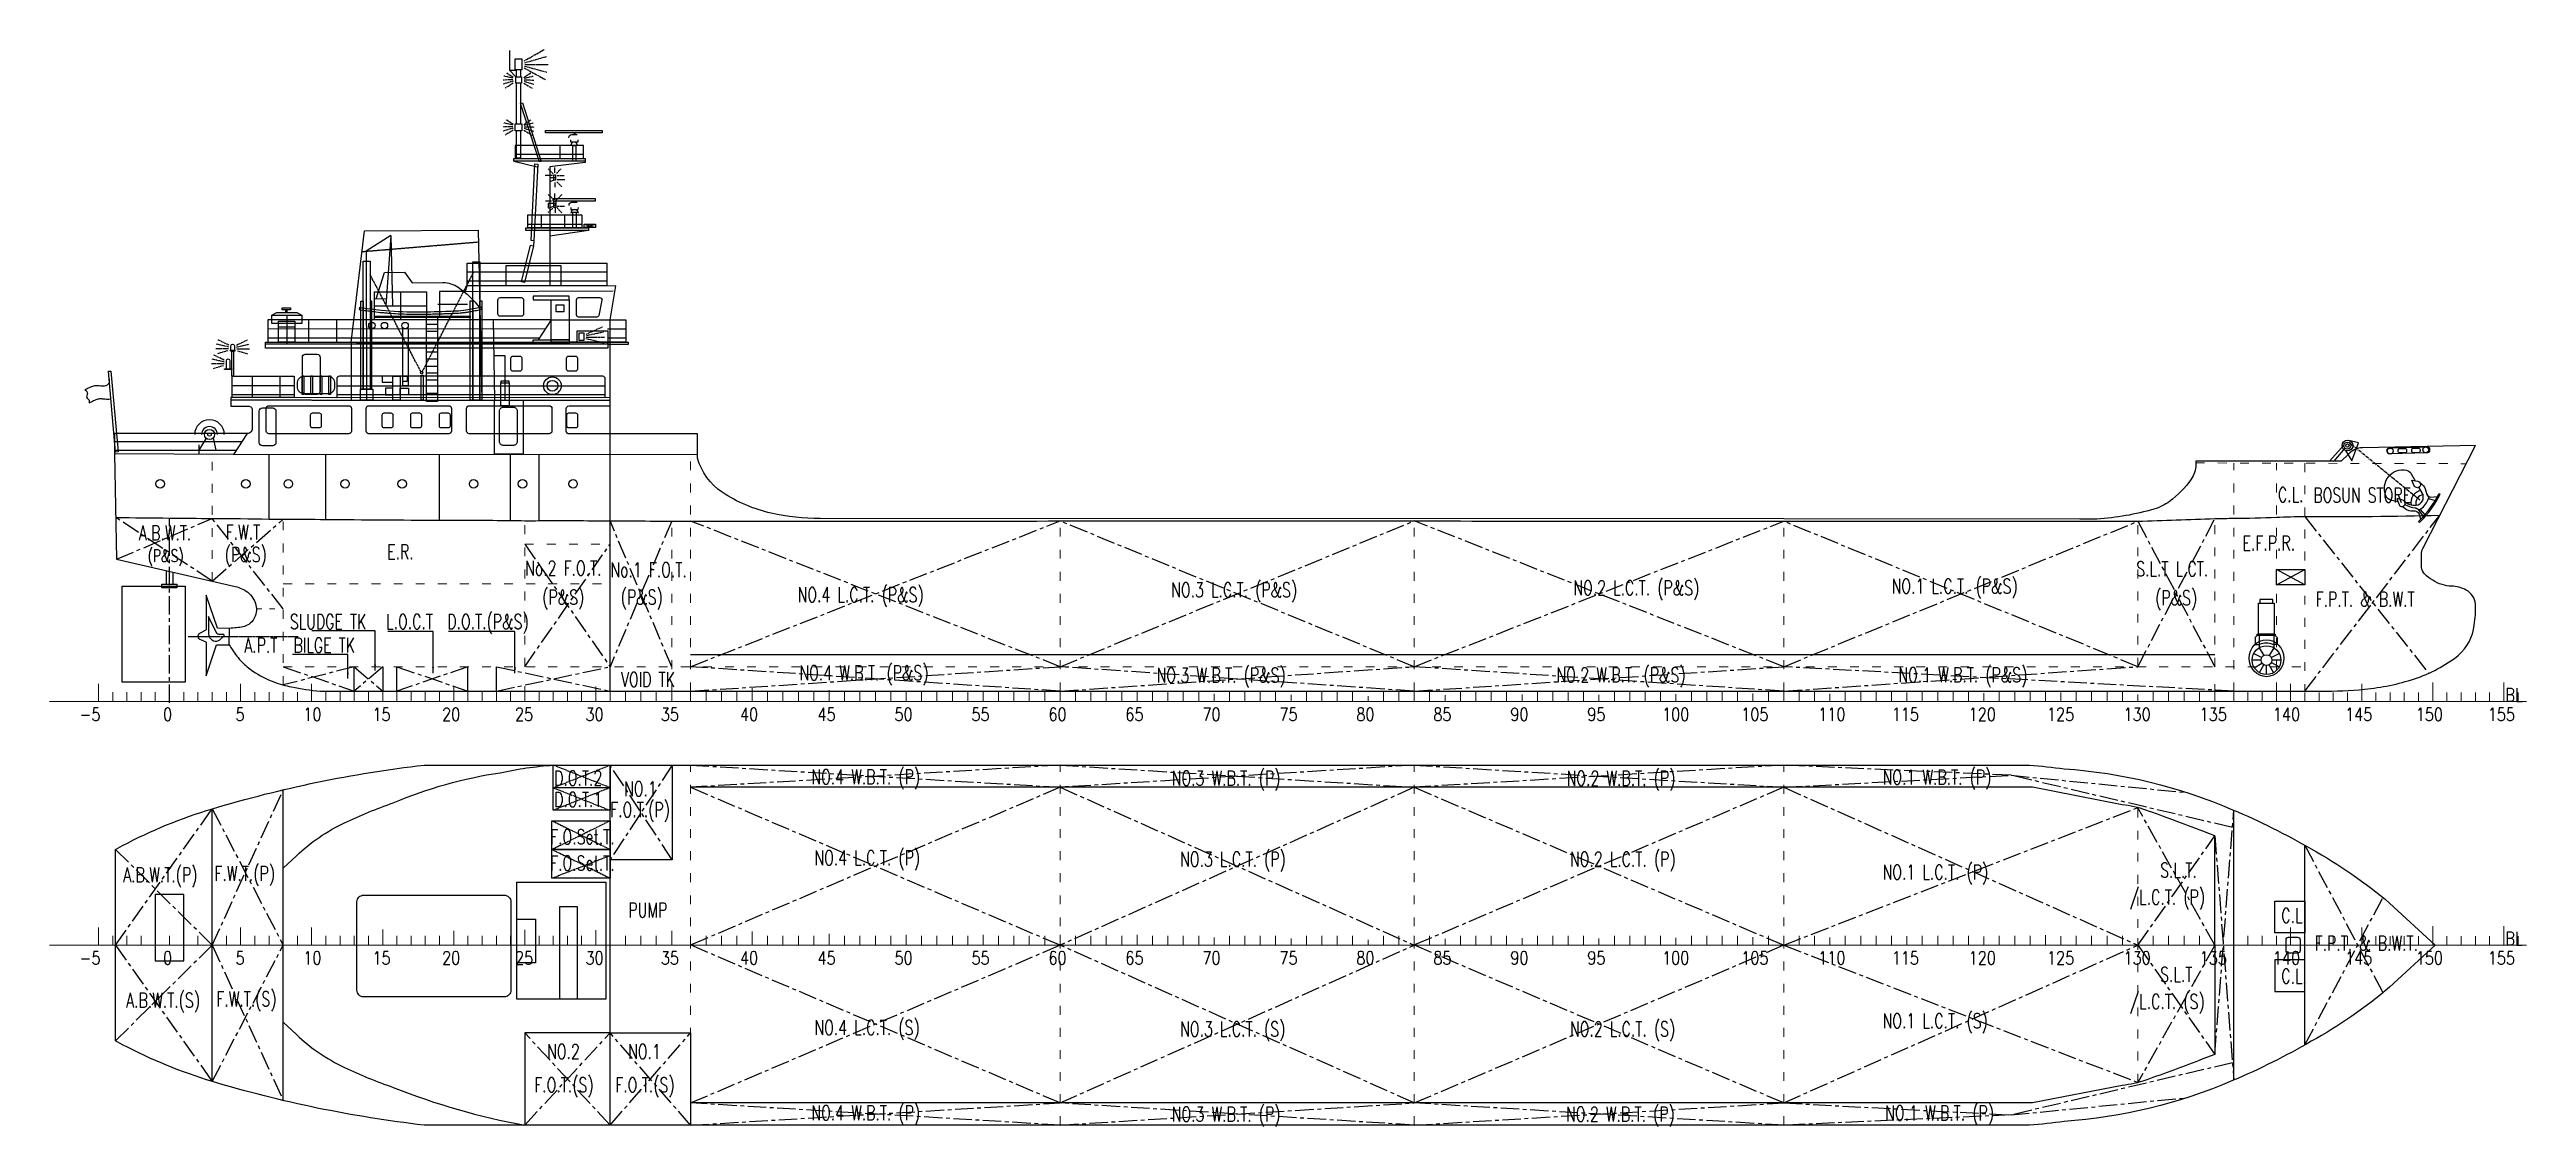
# Model space of a CAD drawing. Header units: inches. Extents: x 2518 to 170689, y 883 to 74005.
import ezdxf

# ---------------------------------------------------------------- set-up
doc = ezdxf.new("R2010")
doc.units = ezdxf.units.IN
doc.header["$MEASUREMENT"] = 0
for name, pattern in [('ACAD_ISO03W100', [30, 12, -18]), ('CENTER', [2, 1.25, -0.25, 0.25, -0.25]), ('HIDDEN', [0.375, 0.25, -0.125])]:
    doc.linetypes.add(name, pattern=pattern)
doc.layers.get('0').update_dxf_attribs({"lineweight": 18})
doc.layers.add('Existing Internal Space', color=252, linetype='Continuous')
doc.layers.add('Frame Ruler', color=8, linetype='Continuous', lineweight=9)
doc.layers.add('Ship Scale', color=7, linetype='Continuous', lineweight=13)
doc.styles.add('Romans', font='romans.shx', dxfattribs={"width": 0.8})
doc.dimstyles.new('Base Scale 1-200', dxfattribs={"dimscale": 200, "dimtxt": 2, "dimasz": 2, "dimexe": 1, "dimexo": 1, "dimgap": 0.7, "dimtad": 1, "dimdec": 0, "dimzin": 0, "dimdsep": 46, "dimtxsty": 'Romans', "dimcen": 0, "dimclrd": 256, "dimclre": 256, "dimclrt": 104, "dimadec": 0, "dimazin": 0, "dimtfac": 1, "dimtdec": 0, "dimtmove": 0, "dimatfit": 3, "dimfxl": 1, "dimtolj": 1, "dimtzin": 0, "dimlwd": -1, "dimlwe": -1, "dimarcsym": 0})

# ---------------------------------------------------------------- blocks, each defined once
blk = doc.blocks.new('A$C630662AF')
at = {"color": 0, "linetype": 'Continuous', "ltscale": 100}
for p, q in [((-3000, 0), (-3000, 748)), ((-2400, 0), (-2400, 398)), ((-1800, 0), (-1800, 398)), ((-1200, 0), (-1200, 398)), ((-600, 0), (-600, 398)), ((0, 0), (0, 398)), ((600, 0), (600, 398)), ((1200, 0), (1200, 398)), ((1800, 0), (1800, 398)), ((2400, 0), (2400, 398)), ((3000, 0), (3000, 748)), ((3600, 0), (3600, 398)), ((4200, 0), (4200, 398)), ((4800, 0), (4800, 398)), ((5400, 0), (5400, 398)), ((6000, 0), (6000, 741)), ((6600, 0), (6600, 398)), ((7200, 0), (7200, 398)), ((7800, 0), (7800, 398)), ((8400, 0), (8400, 398)), ((9000, 0), (9000, 666)), ((9600, 0), (9600, 398)), ((10200, 0), (10200, 398)), ((10800, 0), (10800, 398)), ((11400, 0), (11400, 398)), ((12000, 0), (12000, 608)), ((12600, 0), (12600, 398)), ((13200, 0), (13200, 398)), ((13800, 0), (13800, 398)), ((14400, 0), (14400, 398)), ((15000, 0), (15000, 645)), ((15600, 0), (15600, 398)), ((16200, 0), (16200, 398)), ((16800, 0), (16800, 398)), ((17400, 0), (17400, 398)), ((18000, 0), (18000, 626)), ((18600, 0), (18600, 398)), ((19250, 0), (19250, 398)), ((19900, 0), (19900, 398)), ((20550, 0), (20550, 398)), ((21200, 0), (21200, 609)), ((22000, 0), (22000, 398)), ((22650, 0), (22650, 398)), ((23300, 0), (23300, 398)), ((23950, 0), (23950, 398)), ((24600, 0), (24600, 569)), ((25250, 0), (25250, 398)), ((25900, 0), (25900, 398)), ((26550, 0), (26550, 398)), ((27200, 0), (27200, 398)), ((27850, 0), (27850, 477)), ((28500, 0), (28500, 398)), ((29150, 0), (29150, 398)), ((29800, 0), (29800, 398)), ((30450, 0), (30450, 398)), ((31100, 0), (31100, 433)), ((31750, 0), (31750, 398)), ((32400, 0), (32400, 398)), ((33050, 0), (33050, 398)), ((33700, 0), (33700, 398)), ((34350, 0), (34350, 436)), ((35000, 0), (35000, 398)), ((35650, 0), (35650, 398)), ((36300, 0), (36300, 398)), ((36950, 0), (36950, 398)), ((37600, 0), (37600, 434)), ((38250, 0), (38250, 398)), ((38900, 0), (38900, 398)), ((39550, 0), (39550, 398)), ((40200, 0), (40200, 398)), ((40850, 0), (40850, 434)), ((41500, 0), (41500, 398)), ((42150, 0), (42150, 398)), ((42800, 0), (42800, 398)), ((43450, 0), (43450, 398)), ((44100, 0), (44100, 324)), ((44750, 0), (44750, 398)), ((45400, 0), (45400, 398)), ((46050, 0), (46050, 398)), ((46700, 0), (46700, 398)), ((47350, 0), (47350, 276)), ((48000, 0), (48000, 398)), ((48650, 0), (48650, 398)), ((49300, 0), (49300, 398)), ((49950, 0), (49950, 398)), ((50600, 0), (50600, 229)), ((51250, 0), (51250, 398)), ((51900, 0), (51900, 398)), ((52550, 0), (52550, 398)), ((53200, 0), (53200, 398)), ((53850, 0), (53850, 261)), ((54500, 0), (54500, 398)), ((55150, 0), (55150, 398)), ((55800, 0), (55800, 398)), ((56450, 0), (56450, 398)), ((57100, 0), (57100, 293)), ((57750, 0), (57750, 398)), ((58400, 0), (58400, 398)), ((59050, 0), (59050, 398)), ((59700, 0), (59700, 398)), ((60350, 0), (60350, 277)), ((61000, 0), (61000, 398)), ((61650, 0), (61650, 398)), ((62300, 0), (62300, 398)), ((62950, 0), (62950, 398)), ((63600, 0), (63600, 310)), ((64250, 0), (64250, 398)), ((64900, 0), (64900, 398)), ((65550, 0), (65550, 398)), ((66200, 0), (66200, 398)), ((66850, 0), (66850, 342)), ((67500, 0), (67500, 398)), ((68150, 0), (68150, 398)), ((68800, 0), (68800, 398)), ((69450, 0), (69450, 398)), ((70100, 0), (70100, 326)), ((70750, 0), (70750, 398)), ((71400, 0), (71400, 398)), ((72050, 0), (72050, 398)), ((72700, 0), (72700, 398)), ((73350, 0), (73350, 374)), ((74000, 0), (74000, 398)), ((74650, 0), (74650, 398)), ((75300, 0), (75300, 398)), ((75950, 0), (75950, 398)), ((76600, 0), (76600, 358)), ((77250, 0), (77250, 398)), ((77900, 0), (77900, 398)), ((78550, 0), (78550, 398)), ((79200, 0), (79200, 428)), ((79850, 0), (79850, 385)), ((80500, 0), (80500, 398)), ((81150, 0), (81150, 398)), ((81800, 0), (81800, 398)), ((82450, 0), (82450, 398)), ((83100, 0), (83100, 294)), ((83750, 0), (83750, 398)), ((84400, 0), (84400, 398)), ((85050, 0), (85050, 398)), ((85700, 0), (85700, 398)), ((86350, 0), (86350, 731)), ((87150, 0), (87150, 398)), ((87750, 0), (87750, 398)), ((88350, 0), (88350, 398)), ((88950, 0), (88950, 398)), ((89550, 0), (89550, 744)), ((90150, 0), (90150, 373)), ((90750, 0), (90750, 373)), ((91350, 0), (91350, 373)), ((91950, 0), (91950, 373)), ((92550, 0), (92550, 739)), ((93150, 0), (93150, 373)), ((93750, 0), (93750, 373)), ((94350, 0), (94350, 373)), ((94950, 0), (94950, 373)), ((95550, 0), (95550, 797)), ((96150, 0), (96150, 373)), ((96750, 0), (96750, 373)), ((97350, 0), (97350, 373)), ((97950, 0), (97950, 373)), ((98550, 0), (98550, 796)), ((99150, 0), (99150, 373)), ((-5066, 0), (99507, 0))]:
    blk.add_line(p, q, dxfattribs=at)
at = {"layer": 'Frame Ruler', "color": 0, "linetype": 'Continuous', "style": 'Romans', "width": 0.8}
for s, p in [('BL', (98618, 2)), ('-5', (-3795, -821)), ('0', (-272, -821)), ('5', (2791, -821)), ('10', (5648, -821)), ('15', (8566, -821)), ('20', (11508, -821)), ('25', (14585, -821)), ('30', (17561, -821)), ('35', (20740, -821)), ('40', (24084, -821)), ('45', (27356, -821)), ('50', (30606, -821)), ('55', (33856, -821)), ('60', (37106, -821)), ('65', (40356, -821)), ('70', (43606, -821)), ('75', (46856, -821)), ('80', (50106, -821)), ('85', (53356, -821)), ('90', (56606, -821)), ('95', (59856, -821)), ('100', (63014, -821)), ('105', (66356, -821)), ('110', (69606, -821)), ('115', (72708, -821)), ('120', (75958, -821)), ('125', (79263, -821)), ('130', (82495, -821)), ('135', (85709, -821)), ('140', (88801, -821)), ('145', (91850, -821)), ('150', (94833, -821)), ('155', (97872, -821))]:
    blk.add_text(s, height=558, dxfattribs=at).set_placement(p)
blk = doc.blocks.new('A$C1CA2685C')
at = {"layer": 'Existing Internal Space', "color": 7, "linetype": 'CENTER', "ltscale": 100}
blk.add_line((0, -3850), (0, 0), dxfattribs=at)
at = {"layer": 'Existing Internal Space', "color": 7, "linetype": 'Continuous', "ltscale": 100}
for p, q in [((-292, -4107), (-347, -4401)), ((285, -4094), (395, -4362)), ((292, -3759), (400, -3476)), ((-733, -4368), (-743, -4429)), ((395, -4362), (395, -4362)), ((726, -4304), (739, -4363))]:
    blk.add_line(p, q, dxfattribs=at)
for points in [[(-637, -3181), (-761, -2938, -0.23996), (-761, -2626, -0.6083296), (627, -2617, -0.2338759), (634, -2866), (506, -3178)], [(-567, -3059), (-642, -3190), (-695, -3283, 1.4697689), (-446, -3318, 0.1007007), (-567, -3059, 3.0331659)], [(437, -3059), (513, -3190), (566, -3283, -1.4697689), (317, -3318, -0.1007007), (437, -3059, -3.0331659)], [(-667, -3451), (-667, -3570, 0.2078016), (-517, -3916, -0.3569332), (-477, -4207), (-592, -4371)], [(-533, -3477), (-503, -3599, 0.0810585), (-381, -3889, -0.192898), (-352, -4047), (-444, -4397)], [(-348, -4004), (-316, -4080, 0.3266103), (-256, -4116, 0.1475273), (284, -4094, 0.4698586), (358, -4007, 11.448913)], [(582, -3372), (582, -3491, -0.2078016), (431, -3837, 0.3569332), (392, -4129), (588, -4331)], [(-743, -4429), (-654, -4443, 0.0766088), (739, -4363, 0.0766088)], [(-733, -4368), (-646, -4383, 0.0764912), (726, -4304, 7.0931811)]]:
    blk.add_lwpolyline(points, format="xyb", dxfattribs=at)
for centre, radius, start, end in [((184, -3421), 630, 173.44098, 224.76012), ((2, -3999), 498, 47.29395, 141.42624), ((17, -4054), 338, 42.56961, 146.13068), ((-25, -3610), 350, 226.90095, 334.78045)]:
    blk.add_arc(centre, radius, start, end, dxfattribs=at)
blk = doc.blocks.new('rr')
at = {"layer": 'Existing Internal Space', "linetype": 'Continuous', "ltscale": 100}
for p, q in [((-15063331578.41266, 13054294342.84844), (-15063568893.25386, 13038415691.50411)), ((-15044713163.89488, 13054294342.84844), (-15044475849.05367, 13038415691.50411)), ((-15061081851.37039, 13022416620.67002), (-15072653161.57612, 13022416620.67002)), ((-15070514201.63171, 13031084139.30274), (-15060271368.02162, 13025700870.82408)), ((-15069824994.45951, 13012548315.42451), (-15060010217.29816, 13018677374.82629)), ((-15063568893.25386, 13038415691.50411), (-15057639688.63603, 13028478903.66913)), ((-15063226226.44609, 13006217997.28655), (-15057509847.14807, 13016278724.27809)), ((-15054022371.15377, 13003785830.24766), (-15054022371.15377, 13015357140.4534)), ((-15044919346.761, 13006161120.10355), (-15050573101.46873, 13016257172.67781)), ((-15044475849.05367, 13038415691.50411), (-15050405053.67151, 13028478903.66913)), ((-15047896075.39693, 13025924434.97933), (-15037504666.23363, 13031034728.11499)), ((-15037453841.84553, 13013896633.09234), (-15047744311.97225, 13019188272.20026)), ((-15035391580.73141, 13022416620.67002), (-15046962890.93715, 13022416620.67002))]:
    blk.add_line(p, q, dxfattribs=at)
for points in [[(-15064572991.79374, 13096308172.93806), (-15044239898.93662, 13096308172.93806), (-15044239898.93662, 13055979286.29375), (-15064572991.79374, 13055979286.29375)], [(-15062616691.73624, 13096308172.93806), (-15045966953.18054, 13096308172.93806), (-15045966953.18054, 13101273286.1006), (-15062616691.73624, 13101273286.1006)], [(-15065974838.36713, 13055966266.1144), (-15042753688.86711, 13055966266.1144), (-15042753688.86711, 13054294342.84844), (-15065974838.36713, 13054294342.84844)]]:
    blk.add_lwpolyline(points, close=True, dxfattribs=at)
for points in [[(-15065974838.36713, 13054294342.84844), (-15068647126.62134, 13051704547.79772), (-15068647126.62134, 13042695244.86195), (-15062949869.23014, 13042695244.86195, 1)], [(-15042753688.86711, 13054294342.84844), (-15040081400.61291, 13051704547.79772), (-15040081400.61291, 13042695244.86195), (-15045778658.00411, 13042695244.86195, -1)]]:
    blk.add_lwpolyline(points, format="xyb", dxfattribs=at)
for radius in [18630790.42236, 7059480.21662]:
    blk.add_circle((-15054022371.15377, 13022416620.67002), radius, dxfattribs=at)
blk.add_arc((-15054364263.61712, 13021098287.34385), 23240937.97119, 68.320335479572, 111.679664520428, dxfattribs=at)
blk.add_ellipse((-15054022371.15377, 13024905051.59002), major_axis=(0, -23967302.03656), ratio=0.9317895591, dxfattribs=at)

msp = doc.modelspace()

# ---------------------------------------------------------------- linework, layer by layer
at = {"layer": 'Existing Internal Space', "color": 0, "linetype": 'CENTER', "ltscale": 100}
for p, q in [((34732, 73232), (36101, 74005)), ((34005, 72110), (33533, 72409)), ((34717, 72110), (35189, 72409)), ((34747, 72752), (36198, 71959)), ((34762, 72883), (36294, 72464)), ((34782, 73111), (36278, 73540)), ((34798, 72979), (36395, 72994)), ((33971, 71947), (33311, 71931)), ((33989, 71853), (33319, 71652)), ((33973, 72061), (33373, 72206)), ((33992, 71719), (33444, 71375)), ((34730, 71719), (35278, 71375)), ((34733, 71853), (35402, 71652)), ((34749, 72061), (35349, 72206)), ((34751, 71947), (35410, 71931)), ((33973, 68875), (33373, 69020)), ((34005, 68924), (33533, 69223)), ((34717, 68924), (35189, 69223)), ((34749, 68875), (35349, 69020)), ((33971, 68761), (33311, 68745)), ((33989, 68667), (33319, 68466)), ((33992, 68533), (33444, 68189)), ((34730, 68533), (35278, 68189)), ((34733, 68667), (35402, 68466)), ((34751, 68761), (35410, 68745)), ((36713, 65575), (36363, 65903)), ((36943, 65600), (37254, 65911)), ((36671, 65462), (36162, 65462)), ((36758, 63807), (36377, 64163)), ((36828, 63792), (36828, 64232)), ((36832, 64988), (36832, 64668)), ((36904, 63765), (37307, 64159)), ((36954, 65028), (37300, 64673)), ((36972, 65172), (37502, 65172)), ((36976, 65455), (37448, 65455)), ((36609, 63710), (36190, 63710)), ((36682, 63231), (36356, 62929)), ((36837, 63243), (36837, 62897)), ((36960, 63275), (37300, 62918)), ((36978, 63373), (37475, 63373)), ((27828, 52128), (31311, 58888)), ((27736, 52124), (24277, 58735)), ((18632, 55966), (18632, 54024)), ((14692, 53802), (13853, 53999)), ((14687, 53940), (13947, 54290)), ((15210, 53802), (16048, 53999)), ((15215, 53940), (15954, 54290)), ((14368, 52657), (13515, 52657)), ((14387, 52785), (13549, 52982)), ((14323, 52539), (13613, 52327)), ((14382, 52923), (13643, 53273)), ((14672, 53674), (13819, 53674)), ((14627, 53555), (13917, 53344)), ((15230, 53674), (16083, 53674)), ((15274, 53555), (15984, 53344)), ((11937, 34150), (19404, 34150)), ((36712, 23884), (40576, 25418)), ((40576, 23884), (36712, 25418)), ((40576, 23884), (36712, 22350)), ((36712, 23884), (40576, 22350)), ((36632, 19695), (40576, 21645)), ((36632, 21645), (40576, 19695)), ((36632, 19695), (40576, 17744)), ((36632, 17744), (40576, 19283))]:
    msp.add_line(p, q, dxfattribs=at)
at = {"layer": 'Existing Internal Space', "color": 0, "linetype": 'Continuous', "ltscale": 100}
for p, q in [((33774, 72574), (33774, 73946)), ((34225, 72574), (33774, 72574)), ((33774, 72574), (34170, 72156)), ((37157, 67492), (37157, 66608)), ((38018, 67744), (37887, 67492)), ((38239, 67744), (38372, 67492)), ((34051, 66420), (35627, 66045)), ((34138, 66895), (38780, 66895)), ((38882, 66333), (36482, 66046)), ((36482, 66046), (36482, 57959)), ((36830, 65627), (36830, 66002)), ((38881, 66420), (38882, 66333)), ((36482, 65316), (36864, 65316)), ((36864, 65316), (36864, 65132)), ((35905, 62780), (35905, 61897)), ((37477, 62780), (37477, 61897)), ((37916, 62963), (38412, 62963)), ((22999, 54113), (23910, 61699)), ((23910, 61699), (31622, 61750)), ((25681, 61386), (25355, 56597)), ((25681, 61386), (25813, 56597)), ((31622, 61750), (31869, 50196)), ((34994, 62157), (38649, 62157)), ((35402, 61021), (35374, 60684)), ((39115, 61727), (36482, 61342)), ((38825, 61915), (39593, 62148)), ((38825, 62148), (39593, 61915)), ((24015, 60310), (24047, 50205)), ((40364, 58899), (30869, 58899)), ((26348, 57543), (26348, 55645)), ((30630, 57587), (40792, 57631)), ((30869, 58299), (40364, 58299)), ((20092, 55645), (20092, 54130)), ((21996, 55645), (21996, 54130)), ((23552, 56502), (23531, 56345)), ((24588, 57073), (25389, 57104)), ((28874, 56725), (30904, 56725)), ((31816, 56526), (31850, 56371)), ((32643, 55645), (32724, 50202)), ((17184, 54024), (40418, 54024)), ((17348, 55057), (36183, 55050)), ((17348, 54431), (35779, 54431)), ((18055, 55170), (19179, 55170)), ((22999, 54113), (22995, 50206)), ((28107, 55362), (28868, 55362)), ((28107, 54884), (28868, 54884)), ((40407, 55035), (41651, 55035)), ((40412, 54433), (41651, 54433)), ((28107, 53487), (28868, 53487)), ((28107, 52995), (28868, 52995)), ((28107, 52510), (28868, 52510)), ((14908, 51200), (19137, 51200)), ((14908, 50586), (19137, 50586)), ((16281, 51817), (16281, 50373)), ((18154, 51817), (18154, 50373)), ((22018, 51176), (40251, 51176)), ((40251, 50567), (22018, 50567)), ((28107, 52048), (28868, 52048)), ((28107, 51571), (28868, 51571)), ((28107, 50665), (28868, 50665)), ((14822, 50373), (40576, 50392)), ((13141, 47608), (12646, 46800)), ((13626, 47618), (13819, 46800)), ((157315, 46061), (158307, 47171)), ((159285, 47300), (158621, 47466)), ((158834, 46072), (159285, 47300)), ((17419, 42128), (17419, 46510)), ((21278, 42098), (21278, 46511)), ((28994, 42049), (28992, 46514)), ((33822, 42025), (33822, 46520)), ((35752, 42016), (35752, 46517)), ((157639, 46061), (158382, 46936)), ((158392, 46779), (158834, 46072)), ((153711, 37669), (155641, 38707)), ((155641, 37669), (153711, 38707)), ((23208, 30437), (23208, 32100)), ((25138, 32100), (25138, 30437)), ((26103, 30437), (26103, 32100)), ((30927, 30437), (30927, 32100)), ((32857, 30437), (32857, 32100)), ((40576, 973), (40576, 25418)), ((18383, 2648), (18383, 23743)), ((13559, 3940), (13559, 22450)), ((150817, 4033), (150817, 22358)), ((36632, 19695), (40576, 19695)), ((155641, 6417), (155641, 19973)), ((40576, 7233), (34787, 7233)), ((34787, 7233), (34787, 973)), ((40576, 973), (40576, 7233))]:
    msp.add_line(p, q, dxfattribs=at)
at = {"layer": 'Existing Internal Space', "color": 0, "linetype": 'HIDDEN', "ltscale": 100}
for p, q in [((23740, 60287), (31639, 60943)), ((14822, 50215), (40576, 50187)), ((40576, 30437), (40576, 47943))]:
    msp.add_line(p, q, dxfattribs=at)
at = {"layer": 'Existing Internal Space', "color": 7, "linetype": 'CENTER', "ltscale": 1000}
for p, q in [((13559, 37915), (7018, 42233)), ((7070, 39394), (13559, 42164)), ((10664, 29637), (10664, 42193)), ((18383, 36035), (13559, 42164)), ((13559, 37915), (18383, 42120)), ((144303, 32100), (149530, 42154)), ((155641, 30437), (164801, 42390)), ((155641, 42292), (164044, 31655)), ((34787, 32100), (40576, 40424)), ((34787, 40424), (40576, 32100)), ((44758, 32100), (40576, 42000)), ((44758, 41991), (40576, 32100)), ((46044, 32100), (71132, 41994)), ((71132, 32100), (46044, 41990)), ((71132, 32100), (95174, 42003)), ((95174, 32100), (71132, 41994)), ((120261, 32100), (95174, 42003)), ((95174, 32100), (120261, 41975)), ((120261, 32100), (144303, 41975)), ((144303, 32100), (120261, 41975)), ((144303, 41975), (149530, 32100)), ((23208, 32100), (18383, 30861)), ((18383, 32100), (23208, 30437)), ((23208, 32100), (25138, 30437)), ((25138, 32100), (23208, 30437)), ((30927, 32100), (26103, 30437)), ((26103, 32100), (30927, 30437)), ((32857, 32100), (40576, 30437)), ((32857, 30437), (40576, 32100)), ((46044, 30437), (71132, 32100)), ((71132, 30437), (46044, 32100)), ((71132, 30437), (95174, 32100)), ((95174, 30437), (71132, 32100)), ((95174, 30437), (120261, 32100)), ((120261, 30437), (95174, 32100)), ((120261, 32100), (120261, 32100)), ((120261, 30437), (144303, 32100)), ((150817, 30437), (120261, 32100)), ((44797, 18992), (40576, 25418)), ((44797, 25418), (40576, 18992)), ((46044, 25418), (71132, 23912)), ((71132, 25418), (46044, 23912)), ((71132, 25418), (95174, 23912)), ((95174, 25418), (71132, 23912)), ((95174, 25418), (120261, 23912)), ((120261, 25418), (95174, 23912)), ((135692, 24729), (120251, 25417)), ((13559, 13195), (18383, 23743)), ((71132, 23912), (46044, 13195)), ((46044, 23912), (71132, 13195)), ((95174, 23912), (71132, 13195)), ((71132, 23912), (95174, 13195)), ((95174, 23912), (120261, 13195)), ((120261, 23912), (95174, 13195)), ((120261, 23912), (135692, 24729)), ((120261, 23912), (144303, 13195)), ((135692, 24729), (147671, 23548)), ((150725, 21185), (135692, 24729)), ((6993, 13195), (13559, 22450)), ((13559, 22450), (18383, 13195)), ((120261, 13195), (144303, 22524)), ((149530, 13195), (144303, 22524)), ((144303, 13195), (149530, 20611)), ((13559, 13195), (6993, 19699)), ((155641, 19973), (160942, 9963)), ((155641, 6417), (160942, 16428)), ((13559, 13195), (6993, 6692)), ((6993, 13195), (13559, 3940)), ((13559, 13195), (18383, 2648)), ((13559, 3940), (18383, 13195)), ((71132, 2479), (46044, 13195)), ((46044, 2479), (71132, 13195)), ((95174, 2479), (71132, 13195)), ((71132, 2479), (95174, 13195)), ((95174, 2479), (120261, 13195)), ((120261, 2479), (95174, 13195)), ((120261, 2479), (144303, 13195)), ((120261, 13195), (144303, 3867)), ((149530, 13195), (144303, 3867)), ((144303, 13195), (149530, 5780)), ((34787, 973), (40576, 7233)), ((40576, 973), (34787, 7233)), ((40576, 973), (46044, 7233)), ((46044, 973), (40576, 7233)), ((150725, 5206), (135692, 1662)), ((46044, 973), (71132, 2479)), ((71132, 973), (46044, 2479)), ((71132, 973), (95174, 2479)), ((95174, 973), (71132, 2479)), ((95174, 973), (120261, 2479)), ((120261, 973), (95174, 2479)), ((120261, 2479), (135692, 1662)), ((135692, 1662), (147671, 2843)), ((135692, 1662), (120261, 973))]:
    msp.add_line(p, q, dxfattribs=at)
at = {"layer": 'Existing Internal Space', "color": 0, "linetype": 'HIDDEN', "ltscale": 550000}
for p, q in [((46043, 32921), (120261, 32921)), ((120261, 32921), (149530, 32921))]:
    msp.add_line(p, q, dxfattribs=at)
at = {"layer": 'Existing Internal Space', "color": 0, "linetype": 'Continuous', "ltscale": 100}
for points in [[(34129, 73385), (34582, 73385), (34582, 72636), (34129, 72636)], [(34170, 72156), (34552, 72156), (34552, 71717), (34170, 71717)], [(34142, 68970), (34583, 68970), (34583, 68482), (34142, 68482)], [(34505, 70344), (34627, 70383), (35906, 66409), (35784, 66370)], [(34138, 66608), (38780, 66608), (38780, 67492), (34138, 67492)], [(36189, 68501), (40035, 68501), (40035, 68347), (36189, 68347)], [(38057, 67492), (38251, 67492), (38251, 66420), (38057, 66420)], [(38129, 68229), (38212, 68229), (38212, 68347), (38129, 68347)], [(34051, 66608), (38881, 66608), (38881, 66420), (34051, 66420)], [(35466, 66234), (35662, 66224), (35402, 61021), (35207, 61031)], [(36749, 65505), (36864, 65505), (36864, 65132), (36749, 65132)], [(34994, 62780), (38649, 62780), (38649, 61897), (34994, 61897)], [(36716, 63884), (39560, 63884), (39560, 63709), (36716, 63709)], [(36763, 63709), (36888, 63709), (36888, 63284), (36763, 63284)], [(38051, 62963), (38282, 62963), (38282, 61897), (38051, 61897)], [(38139, 63636), (38222, 63636), (38222, 63709), (38139, 63709)], [(35172, 60733), (35374, 60684), (34768, 58181), (34566, 58230)], [(34866, 61894), (39115, 61894), (39115, 61727), (34866, 61727)], [(38825, 62148), (39593, 62148), (39593, 61915), (38825, 61915)], [(23818, 59645), (24277, 59645), (24277, 50955), (23818, 50955)], [(30869, 59499), (40364, 59499), (40364, 57971), (30869, 57971)], [(31252, 59598), (31735, 59598), (31735, 50197), (31252, 50197)], [(33528, 59339), (37232, 59339), (37232, 57971), (33528, 57971)], [(35353, 57006), (37790, 57006), (37790, 57253), (35353, 57253)], [(17607, 55966), (19657, 55966), (19657, 55409), (17607, 55409)], [(18055, 55558), (19179, 55558), (19179, 54130), (18055, 54130)], [(18311, 56472), (18881, 56472), (18881, 56336), (18311, 56336)], [(18572, 56336), (18640, 56336), (18640, 56151), (18572, 56151)], [(23657, 56920), (23818, 56920), (23818, 50955), (23657, 50955)], [(24277, 50955), (24402, 50955), (24402, 56922), (24277, 56922)], [(24588, 55899), (31076, 55899), (31076, 55814), (24588, 55814)], [(28107, 55887), (28868, 55887), (28868, 50098), (28107, 50098)], [(31076, 56943), (31252, 56943), (31252, 50197), (31076, 50197)], [(31735, 56936), (31869, 56936), (31869, 50196), (31735, 50196)], [(36571, 57006), (37790, 57006), (37790, 54285), (36571, 54285)], [(36571, 55645), (41651, 55645), (41651, 54130), (36571, 54130)], [(36912, 56669), (37444, 56669), (37444, 56204), (36912, 56204)], [(17184, 54130), (40418, 54130), (40418, 53718), (17184, 53718)], [(26510, 55054), (26870, 55054), (26870, 51176), (26510, 51176)], [(35359, 54285), (37790, 54285), (37796, 54029), (35370, 54029)], [(38352, 54916), (40414, 54916), (40414, 54130), (38352, 54130)], [(38466, 54779), (38793, 54779), (38793, 54257), (38466, 54257)], [(40418, 54130), (41811, 54130), (41811, 53976), (40418, 53976)], [(6523, 52163), (6687, 52177), (7172, 46683), (7007, 46668)], [(14391, 52336), (14901, 52336), (14901, 52289), (14391, 52289)], [(14798, 53596), (15103, 53596), (15103, 53535), (14798, 53535)], [(14901, 53535), (15000, 53535), (15000, 51817), (14901, 51817)], [(14908, 51817), (19137, 51817), (19137, 50373), (14908, 50373)], [(19679, 51850), (19788, 51850), (19788, 50592), (19679, 50592)], [(20267, 51850), (20376, 51850), (20376, 50592), (20267, 50592)], [(20888, 51850), (20997, 51850), (20997, 50592), (20888, 50592)], [(21490, 51850), (21599, 51850), (21599, 50592), (21490, 50592)], [(23621, 50948), (24474, 50948), (24474, 50205), (23621, 50205)], [(25830, 51820), (25107, 51820), (25107, 51421), (25830, 51421)], [(25830, 51011), (25322, 51011), (25322, 50567), (25830, 50567)], [(25830, 51820), (26322, 51820), (26322, 50202), (25830, 50202)], [(26322, 51011), (26896, 51011), (26896, 50567), (26322, 50567)], [(26510, 51820), (26791, 51820), (26791, 51455), (26510, 51455)], [(27752, 51897), (27876, 51897), (27876, 50201), (27752, 50201)], [(33168, 51382), (33727, 51382), (33727, 51482), (33168, 51482)], [(33168, 51382), (33728, 51382), (33728, 49819), (33168, 49819)], [(32724, 50202), (34684, 50202), (34684, 46520), (32724, 46520)], [(7446, 37577), (11722, 37577), (11722, 31042), (7446, 31042)], [(10142, 37694), (11170, 37694), (11170, 37449), (10142, 37449)], [(36712, 25418), (40576, 25418), (40576, 22350), (36712, 22350)], [(36712, 25418), (40576, 25418), (40576, 23884), (36712, 23884)], [(40576, 25418), (44797, 25418), (44797, 18992), (40576, 18992)], [(36632, 21645), (40576, 21645), (40576, 17744), (36632, 17744)], [(36632, 21645), (40576, 21645), (40576, 19695), (36632, 19695)], [(34250, 17482), (40298, 17482), (40298, 9537), (34250, 9537)], [(9699, 12122), (11629, 12122), (11629, 16635), (9699, 16635)], [(37167, 15811), (38331, 15811), (38331, 9537), (37167, 9537)], [(153606, 16171), (155641, 16171), (155641, 14023), (153606, 14023)], [(34250, 14962), (35507, 14962), (35507, 12000), (34250, 12000)], [(153606, 10057), (155641, 10057), (155641, 12206), (153606, 12206)], [(40576, 7233), (46044, 7233), (46044, 973), (40576, 973)]]:
    msp.add_lwpolyline(points, close=True, dxfattribs=at)
for points in [[(34225, 72156), (34225, 72636)], [(34505, 72636), (34505, 72156)], [(34225, 68970), (34225, 71717)], [(34505, 71717), (34505, 68970)], [(34505, 68482), (34505, 66628), (34225, 66628), (34225, 68482)], [(37897, 67864), (37897, 67744), (38409, 67744), (38410, 67864)], [(36749, 65132), (36482, 65029)], [(36871, 63542), (36382, 63542), (36382, 63256), (36482, 63256), (36866, 63431), (36871, 63542)], [(37908, 63271), (37908, 63151), (38420, 63151), (38421, 63271)], [(25681, 61386), (24023, 60310)], [(24588, 55652), (24588, 57543), (28107, 57543), (28107, 55887)], [(40576, 47943), (40576, 55645), (40971, 57972), (30861, 57941), (30741, 57587), (28985, 57587), (28985, 55862)], [(36571, 55645), (17348, 55645), (17348, 54130), (35368, 54076)], [(17607, 55966), (17947, 56151), (19317, 56151), (19657, 55966)], [(24588, 56597), (28107, 56597)], [(36571, 55645), (35688, 54292)], [(40576, 30437), (40576, 55645)], [(32679, 53231), (33436, 53231), (33436, 50202)], [(6935, 47392), (15535, 47392)], [(15940, 47933), (15011, 46509), (6939, 46545)], [(12648, 47172), (12645, 46520)], [(6938, 46800), (15170, 46800)], [(15011, 46509), (46515, 46521)], [(10440, 38626), (10440, 37694)], [(10884, 38525), (10884, 37694)], [(13151, 36947), (13151, 34615)], [(13151, 33770), (13151, 31481), (13857, 33578), (14720, 33578), (14733, 34696), (13931, 34719), (13151, 36947)], [(20895, 30437), (120261, 30437)], [(120261, 23912), (46044, 23912)], [(120261, 2479), (46044, 2479)]]:
    msp.add_lwpolyline(points, dxfattribs=at)
for points in [[(37781, 68017, -0.4593062), (37975, 68229), (38338, 68229)], [(37792, 63424, -0.4593062), (37985, 63636), (38349, 63636)], [(24703, 57077), (25262, 58875), (26608, 58899), (27129, 58166), (29230, 58183, -0.1537903), (30268, 57866, -0.0830814), (31735, 56449, 3.0313885)], [(14829, 53596), (14829, 53891, -1), (15067, 53891), (15067, 53596)], [(14524, 52336), (14524, 52875, -1), (14763, 52875), (14763, 52336)], [(14908, 50373), (14822, 50373), (14822, 49797), (16010, 49797, -0.4725119), (16276, 49473), (16276, 48269, -0.4212486), (15932, 47933), (6931, 47933), (6939, 46545)], [(40576, 47915), (37792, 47915, -0.4539998), (37602, 48092), (37602, 49624, -0.4142136), (37788, 49810), (40576, 49810)], [(120261, 42137), (54846, 42163, -0.0542805), (51509, 42528, -0.0937568), (48190, 43948, -0.1775619), (46515, 46255), (46515, 47915), (40576, 47915)], [(120261, 30437), (144407, 30437), (156736, 30437, 0.023069), (159697, 30573, 0.0568928), (163081, 31280, 0.0852458), (166076, 32876, 0.1835641), (167140, 34915, 0.0544141), (167220, 36353, 0.2584665), (166600, 37296, 0.1425106), (165593, 37566, -0.0634837), (164962, 37678, -0.1218236), (163770, 38402, -0.1608673), (163553, 38837), (163553, 39708, -0.1073567), (163643, 40126), (167220, 47118), (159552, 46963, 0.2052757), (158601, 46534), (158106, 46061), (148240, 46061), (148240, 45812, -0.1557573), (147925, 44826, -0.0781874), (146456, 43324, -0.0901195), (145399, 42799, -0.0546075), (141529, 42126), (140367, 42127), (120261, 42137)], [(6939, 46545), (7070, 39394), (15033, 37579, -0.136306)], [(7018, 42233, 0.0000967), (10664, 42193, 0.0002143), (13557, 42164, -0.0051882), (17419, 42128, 0.0055885), (18383, 42120, -0.0052998), (21278, 42098, 0.0004304), (28994, 42049, -0.0052342), (33822, 42025, 0.0054024), (35752, 42016, -0.0048255), (40576, 42000, 0.0007389), (46040, 41990, 0.0003361), (71125, 41994, -0.0001686), (95174, 42003, 0.0009182), (120261, 41975, 0.0009183)], [(120261, 41975), (144303, 41975, -0.0029789), (149530, 42154, 0.0022092), (150817, 42184, 0.0104007), (153711, 42252, -0.0117849), (155641, 42292, 0.006761), (164801, 42390)], [(13317, 35505), (13317, 34365, 0.3065886), (13657, 33863, 0.2808227), (14086, 33936), (14361, 34173, 0.7530718), (14309, 34285), (14023, 34293, -0.2119367), (13882, 34361), (13317, 35505)], [(13151, 33770), (12788, 33919), (12788, 33919, -0.6112286), (12727, 34384), (13151, 34615)], [(6993, 6692), (6993, 19699), (7482, 19957, -0.0487367), (13580, 22457, -0.0441756), (27943, 25418), (120261, 25418)], [(18383, 18415), (19285, 19270, -0.0793566), (22538, 21498, -0.0273203), (25859, 22854, -0.0648755), (33124, 24899, -0.0363566), (36712, 25418, 28.2621314)], [(120261, 25418), (136958, 25418, -0.0139334), (139296, 25170, -0.0848539), (150738, 22391, -0.0319489), (156072, 19725, -0.0498951), (161400, 16046), (164484, 13195), (161400, 10345, -0.0498951), (156072, 6665, -0.0319489), (150738, 4000, -0.0848539), (139296, 1220, -0.0139334), (136958, 973), (120261, 973)], [(149530, 13195), (149530, 20611), (148712, 20925, 0.0050866), (144844, 22366, 0.0447), (143243, 22732), (137159, 23912), (120261, 23912)], [(149530, 13195), (149530, 5780), (148712, 5465, -0.0050866), (144844, 4025, -0.0447), (143243, 3658), (137159, 2479), (120261, 2479)], [(18383, 7975), (19285, 7121, 0.0793566), (22538, 4893, 0.0273203), (25859, 3537, 0.0502715), (34787, 973)], [(120261, 973), (27943, 973, -0.0441756), (13580, 3934, -0.0487367), (7482, 6433), (6993, 6692)]]:
    msp.add_lwpolyline(points, format="xyb", dxfattribs=at)
for points in [[(33120, 57158), (34541, 57158, -0.4142136), (34706, 56993), (34706, 56057, -0.4142136), (34541, 55892), (33120, 55892, -0.4142136), (32954, 56057), (32954, 56993, -0.4142136)], [(39669, 55839), (38442, 55839, -0.4142136), (38297, 55985), (38297, 57021, -0.4142136), (38442, 57166), (39866, 57166, -0.4705129), (40009, 56994), (39811, 55957, -0.3600697)], [(19876, 53314), (20695, 53314, -0.4142136), (20888, 53121), (20888, 50785, -0.4142136), (20695, 50592), (19876, 50592, -0.4142136), (19683, 50785), (19683, 53121, -0.4142136)], [(33976, 53189), (34444, 53189, -0.4142136), (34576, 53057), (34576, 52296, -0.4142136), (34444, 52164), (33976, 52164, -0.4142136), (33844, 52296), (33844, 53057, -0.4142136)], [(37754, 53189), (38222, 53189, -0.4142136), (38354, 53057), (38354, 52296, -0.4142136), (38222, 52164), (37754, 52164, -0.4142136), (37622, 52296), (37622, 53057, -0.4142136)], [(19796, 50650), (21426, 50650, 0.4142136), (21899, 51123), (21899, 51338, 0.4142136), (21426, 51811), (19796, 51811, 0.4142136), (19323, 51338), (19323, 51123, 0.4142136)], [(22018, 50378), (40252, 50392), (40251, 51644, 0.4142136), (40074, 51820), (22195, 51820, 0.4142136), (22018, 51644)], [(16967, 49670), (17669, 49670, -0.4142136), (17890, 49448), (17890, 47328, -0.4142136), (17669, 47106), (16967, 47106, -0.4142136), (16745, 47328), (16745, 49448, -0.4142136)], [(17414, 49819), (22836, 49819, -0.4142136), (23022, 49633), (23022, 48101, -0.4142136), (22836, 47915), (17414, 47915, -0.4142136), (17228, 48101), (17228, 49633, -0.4142136)], [(20368, 49329), (20828, 49329, -0.4142136), (20959, 49198), (20959, 48445, -0.4142136), (20828, 48314), (20368, 48314, -0.4142136), (20238, 48445), (20238, 49198, -0.4142136)], [(24201, 49819), (29623, 49819, -0.4142136), (29809, 49633), (29809, 48101, -0.4142136), (29623, 47915), (24201, 47915, -0.4142136), (24015, 48101), (24015, 49633, -0.4142136)], [(25235, 49329), (25696, 49329, -0.4142136), (25826, 49198), (25826, 48445, -0.4142136), (25696, 48314), (25235, 48314, -0.4142136), (25105, 48445), (25105, 49198, -0.4142136)], [(27171, 49329), (27631, 49329, -0.4142136), (27762, 49198), (27762, 48445, -0.4142136), (27631, 48314), (27171, 48314, -0.4142136), (27041, 48445), (27041, 49198, -0.4142136)], [(29120, 49329), (29580, 49329, -0.4142136), (29711, 49198), (29711, 48445, -0.4142136), (29580, 48314), (29120, 48314, -0.4142136), (28990, 48445), (28990, 49198, -0.4142136)], [(31017, 49819), (36439, 49819, -0.4142136), (36625, 49633), (36625, 48101, -0.4142136), (36439, 47915), (31017, 47915, -0.4142136), (30831, 48101), (30831, 49633, -0.4142136)], [(33328, 49718), (34010, 49718, -0.4142136), (34265, 49462), (34265, 47386, -0.4142136), (34010, 47130), (33328, 47130, -0.4142136), (33072, 47386), (33072, 49462, -0.4142136)], [(37775, 49329), (38235, 49329, -0.4142136), (38365, 49198), (38365, 48445, -0.4142136), (38235, 48314), (37775, 48314, -0.4142136), (37644, 48445), (37644, 49198, -0.4142136)], [(161368, 46953), (163963, 47032, -0.4142136), (164107, 46897), (164110, 46776, -0.4142136), (163975, 46633), (161380, 46553, -0.4142136), (161237, 46688), (161233, 46809, -0.4142136)], [(162092, 46926), (162431, 46926, -0.4142136), (162544, 46813), (162544, 46724, -0.4142136), (162431, 46612), (162092, 46612, -0.4142136), (161979, 46724), (161979, 46813, -0.4142136)], [(163015, 46943), (163354, 46943, -0.4142136), (163466, 46830), (163466, 46741, -0.4142136), (163354, 46629), (163015, 46629, -0.4142136), (162902, 46741), (162902, 46830, -0.4142136)], [(23838, 16588), (33392, 16588, -0.4142136), (33840, 16140), (33840, 10131, -0.4142136), (33392, 9683), (23838, 9683, -0.4142136), (23390, 10131), (23390, 16140, -0.4142136)], [(154540, 13738), (155154, 13738, -0.4142136), (155326, 13566), (155326, 12825, -0.4142136), (155154, 12653), (154540, 12653, -0.4142136), (154368, 12825), (154368, 13566, -0.4142136)]]:
    msp.add_lwpolyline(points, format="xyb", close=True, dxfattribs=at)
at = {"layer": 'Existing Internal Space', "color": 0, "linetype": 'CENTER', "ltscale": 100}
for points in [[(38931, 54392), (40182, 54084)], [(38944, 54683), (40069, 55183)], [(38961, 54484), (40204, 54484)], [(38970, 54596), (40160, 54840)]]:
    msp.add_lwpolyline(points, dxfattribs=at)
at = {"layer": 'Existing Internal Space', "color": 0, "linetype": 'HIDDEN', "ltscale": 550000}
msp.add_lwpolyline([(153711, 38707), (155641, 38707), (155641, 37669), (153711, 37669)], close=True, dxfattribs=at)
at = {"layer": 'Existing Internal Space', "color": 7, "linetype": 'CENTER', "ltscale": 1000}
for points in [[(149530, 5780), (150817, 22358)], [(149530, 20611), (150817, 4033)]]:
    msp.add_lwpolyline(points, dxfattribs=at)
at = {"layer": 'Existing Internal Space', "color": 0, "linetype": 'Continuous', "ltscale": 100}
for centre, radius in [((24402, 55265), 214), ((25259, 55265), 214), ((26660, 55265), 214), ((27785, 52060), 81.1), ((36661, 51176), 599), ((36661, 51176), 367), ((13379, 47864), 348), ((13379, 47864), 120), ((158533, 47114), 363), ((158533, 47114), 234), ((158533, 47114), 113), ((161444, 46744), 196), ((163847, 46827), 196), ((10023, 44521), 289), ((15840, 44521), 289), ((18731, 44521), 289), ((22583, 44521), 289), ((26463, 44521), 289), ((31312, 44521), 289), ((34624, 44521), 289), ((38062, 44521), 289)]:
    msp.add_circle(centre, radius, dxfattribs=at)
for centre, radius, start, end in [((37731, 67858), 166, 0, 0), ((38338, 68040), 189, 0, 0), ((38577, 67859), 166, 180, 180), ((37741, 63265), 166, 0, 0), ((38164, 62894), 257, 0, 180), ((38349, 63447), 189, 0, 0), ((38587, 63266), 166, 180, 180), ((13379, 47864), 1006, 0, 180), ((13379, 47864), 540, 0, 180)]:
    msp.add_arc(centre, radius, start, end, dxfattribs=at)
for points, knots in [([(23531, 56345), (23700, 56322), (23870, 56298), (24144, 56261), (24248, 56248), (24560, 56208), (24768, 56183), (25026, 56156), (25075, 56151), (25173, 56142), (25222, 56137), (25369, 56124), (25468, 56116), (25762, 56093), (25959, 56080), (26550, 56049), (26944, 56038), (27427, 56035), (27516, 56035), (27695, 56036), (27784, 56036), (28052, 56039), (28230, 56043), (28481, 56048), (28553, 56050), (28769, 56056), (28913, 56060), (29117, 56066), (29176, 56068), (29282, 56072), (29329, 56073), (29405, 56075), (29433, 56076), (29490, 56078), (29519, 56079), (29604, 56082), (29661, 56084), (29833, 56090), (29948, 56095), (30216, 56109), (30370, 56120), (30565, 56139), (30607, 56144), (30680, 56152), (30712, 56156), (30762, 56162), (30780, 56165), (30813, 56169), (30828, 56171), (30858, 56176), (30873, 56178), (30917, 56185), (30947, 56189), (31036, 56204), (31095, 56214), (31272, 56247), (31389, 56271), (31621, 56320), (31736, 56346), (31850, 56371)], [0, 0, 0, 0, 319.4570032, 319.4570032, 514.0271559, 514.0271559, 903.1674614, 903.1674614, 994.4418536, 994.4418536, 1085.7162458, 1085.7162458, 1268.2650302, 1268.2650302, 1633.3625989, 1633.3625989, 2363.5577364, 2363.5577364, 2529.4004326, 2529.4004326, 2695.2431289, 2695.2431289, 3026.9285213, 3026.9285213, 3161.2602204, 3161.2602204, 3429.9236185, 3429.9236185, 3539.9127052, 3539.9127052, 3627.9893428, 3627.9893428, 3680.9879839, 3680.9879839, 3733.9866251, 3733.9866251, 3839.9839074, 3839.9839074, 4051.978472, 4051.978472, 4335.2372796, 4335.2372796, 4411.4143604, 4411.4143604, 4470.1456329, 4470.1456329, 4503.5793938, 4503.5793938, 4531.0880758, 4531.0880758, 4558.5967579, 4558.5967579, 4613.614122, 4613.614122, 4723.6488501, 4723.6488501, 4943.7183065, 4943.7183065, 5161.8282432, 5161.8282432, 5161.8282432, 5161.8282432]), ([(6687, 50299), (6668, 50287), (6544, 50226), (6323, 50257), (6053, 50284), (5779, 50278), (5496, 50147), (5300, 50047), (5197, 49995)], [314.3621053, 314.3621053, 314.3621053, 314.3621053, 356.3029294, 564.1275283, 708.6289796, 869.3855309, 1065.3334594, 1281.4753028, 1281.4753028, 1281.4753028, 1281.4753028])]:
    msp.add_open_spline(points, degree=3, knots=knots, dxfattribs=at)
for points in [[(23552, 56502), (25050, 56313), (27347, 56194), (29420, 56234), (30786, 56325), (31816, 56526)], [(6568, 51649), (6495, 51282), (6336, 51163), (6002, 51153), (5771, 51173), (5513, 51156), (5218, 51044), (4907, 50888)], [(4907, 50888), (4990, 50845), (5083, 50699), (5083, 50576), (5035, 50401), (5128, 50293), (5206, 50201), (5197, 49995)], [(15033, 37579), (15872, 37234), (16495, 36398), (16563, 35947), (16038, 34972), (15216, 34745), (14733, 34696)], [(14720, 33578), (14929, 33249), (15578, 32431), (16324, 31803), (17747, 31065), (18945, 30726), (20895, 30437)]]:
    msp.add_spline(points, degree=3, dxfattribs=at)
at = {"layer": 'Ship Scale', "color": 7, "linetype": 'ACAD_ISO03W100', "ltscale": 50}
for p, q in [((13559, 37915), (13559, 46516)), ((148240, 45937), (166588, 45883)), ((150817, 30437), (150817, 45929)), ((18383, 30861), (18383, 42120)), ((149530, 32100), (149530, 42154)), ((34787, 32100), (34787, 42016)), ((34787, 40424), (40576, 40424)), ((44758, 30437), (44758, 41991)), ((120261, 30437), (120261, 41975)), ((144303, 32100), (144303, 41975)), ((18383, 37723), (40576, 37723)), ((18383, 32100), (120261, 32100)), ((120261, 32100), (155641, 32100)), ((46044, 973), (46044, 25418)), ((71132, 973), (71132, 25418)), ((95174, 973), (95174, 25418)), ((120261, 973), (120261, 25418)), ((144303, 3867), (144303, 22524))]:
    msp.add_line(p, q, dxfattribs=at)
at = {"layer": 'Ship Scale', "color": 7, "linetype": 'ACAD_ISO03W100', "ltscale": 30}
msp.add_line((16563, 36035), (18383, 36035), dxfattribs=at)
at = {"layer": 'Ship Scale', "color": 7, "linetype": 'ACAD_ISO03W100', "ltscale": 50}
for points in [[(46044, 30437), (46044, 46521)], [(155641, 45915), (155641, 30437), (153711, 30437), (153711, 45921)], [(71132, 30437), (71132, 41994)], [(95174, 30437), (95174, 42003)]]:
    msp.add_lwpolyline(points, dxfattribs=at)

# ---------------------------------------------------------------- block references
at = {"color": 0, "linetype": 'Continuous', "ltscale": 100, "xscale": 1.608173304179028, "yscale": 1.608173304179028, "zscale": 1.608173304179028}
for p in [(10664, 29739), (10664, 13195)]:
    msp.add_blockref('A$C630662AF', p, dxfattribs=at)
at = {"layer": 'Existing Internal Space', "color": 0, "linetype": 'Continuous', "ltscale": 100, "xscale": 1.608173304179027, "yscale": 1.608173304179027, "zscale": 1.608173304179027, "rotation": 50.83019981133798}
msp.add_blockref('A$C1CA2685C', (158648, 47317), dxfattribs=at)
at = {"layer": 'Existing Internal Space', "color": 0, "linetype": 'Continuous', "xscale": 5.233471442719046e-05, "yscale": 5.233471442719046e-05, "zscale": 5.233471442719046e-05}
msp.add_blockref('rr', (940886, -648978), dxfattribs=at)

# ---------------------------------------------------------------- texts
at = {"layer": 'Existing Internal Space', "color": 0, "linetype": 'Continuous', "ltscale": 100, "style": 'Romans', "width": 0.7}
for s, height, p in [('C.L.', 1000, (153813, 43280)), ('BOSUN STORE', 1000, (156220, 43251)), ('A.B.W.T.', 1000, (8573, 40681)), ('(P&S)', 1000, (14416, 39210)), ('F.W.T', 1000, (14480, 40744)), ('E.R.', 1000, (25445, 39397)), ('E.F.P.R.', 1000, (151412, 39997)), ('(P&S)', 852.6, (9186, 39210)), ('No.2 F.O.T.', 1000, (34810, 38297)), ('No.1 F.O.T.', 1000, (40597, 38186)), ('S.L.T L.CT.', 1000, (144195, 38238)), ('(P&S)', 1000, (35969, 36321)), ('(P&S)', 1000, (41300, 36321)), ('NO.4 L.C.T. (P&S)', 1000, (53310, 36490)), ('NO.3 L.C.T. (P&S)', 1000, (78674, 36811)), ('NO.2 L.C.T. (P&S)', 1000, (105973, 36952)), ('NO.1 L.C.T. (P&S)', 1000, (127586, 37068)), ('(P&S)', 1000, (145478, 36272)), ('F.P.T. & B.W.T', 1000, (156375, 36179)), ('SLUDGE TK', 1000, (18833, 34659)), ('L.O.C.T', 1000, (25369, 34659)), ('D.O.T.(P&S)', 1000, (29521, 34659)), ('A.P.T', 1000, (15739, 33054)), ('BILGE TK', 1000, (19086, 33054)), ('NO.4 W.B.T. (P&S)', 1000, (53432, 31179)), ('NO.3 W.B.T. (P&S)', 1000, (77682, 31018)), ('NO.2 W.B.T. (P&S)', 1000, (104832, 31040)), ('NO.1 W.B.T. (P&S)', 1000, (128041, 31040)), ('VOID TK', 1000, (41315, 30736)), ('NO.4 W.B.T. (P)', 1000, (54242, 24116)), ('NO.1 W.B.T. (P)', 1000, (126973, 24105)), ('D.O.T.2', 1000, (36774, 24037)), ('D.O.T.1', 1000, (36774, 22576)), ('NO.1', 1000, (41526, 23316)), ('NO.3 W.B.T. (P)', 1000, (78707, 24023)), ('NO.2 W.B.T. (P)', 1000, (105520, 24022)), ('F.O.T.(P)', 1000, (40584, 21893)), ('F.O.Set.T.', 1000, (36509, 20044)), ('A.B.W.T.(P)', 1000, (7517, 17467)), ('F.W.T.(P)', 1000, (13713, 17551)), ('F.O.Set.T.', 1000, (36509, 18268)), ('NO.4 L.C.T. (P)', 1000, (54452, 18622)), ('NO.3 L.C.T. (P)', 1000, (79279, 18528)), ('NO.2 L.C.T. (P)', 1000, (105747, 18528)), ('NO.1 L.C.T. (P)', 1000, (126972, 17654)), ('S.L.T.', 1000, (145817, 17792)), ('/L.C.T. (P)', 1000, (143735, 15953)), ('PUMP', 1000, (41815, 15078)), ('C.L.', 1000, (154043, 14701)), ('F.P.T. & B.W.T.', 1000, (156306, 12835)), ('A.B.W.T.(S)', 1000, (7718, 8954)), ('F.W.T.(S)', 1000, (13843, 9038)), ('S.L.T.', 1000, (145817, 10702)), ('C.L.', 1000, (154043, 10596)), ('NO.1 L.C.T. (S)', 1000, (126972, 7552)), ('/L.C.T. (S)', 1000, (143735, 8863)), ('NO.4 L.C.T. (S)', 1000, (54452, 7094)), ('NO.3 L.C.T. (S)', 1000, (79279, 7000)), ('NO.2 L.C.T. (S)', 1000, (105747, 7000)), ('NO.2', 1000, (36300, 5465)), ('NO.1', 1000, (41800, 5465)), ('F.O.T.(S)', 1000, (35429, 3203)), ('F.O.T.(S)', 1000, (40930, 3203)), ('NO.4 W.B.T. (P)', 1000, (54242, 1311)), ('NO.3 W.B.T. (P)', 1000, (78707, 1217)), ('NO.2 W.B.T. (P)', 1000, (105481, 1217)), ('NO.1 W.B.T. (P)', 1000, (127151, 1299))]:
    msp.add_text(s, height=height, dxfattribs=at).set_placement(p)

# ---------------------------------------------------------------- leaders
at = {"layer": 'Existing Internal Space', "color": 0, "linetype": 'Continuous', "ltscale": 100}
for points in [[(24617, 31846), (24617, 34526), (20337, 34526)], [(28555, 31651), (28555, 34493), (25493, 34493)], [(34117, 31651), (34117, 34493), (29601, 34493)], [(22770, 31302), (22770, 32921), (19003, 32921)]]:
    msp.add_leader(points, dimstyle='Base Scale 1-200', override={"dimgap": 0.7, "dimtad": 0}, dxfattribs=at)

doc.saveas('drawing.dxf')
